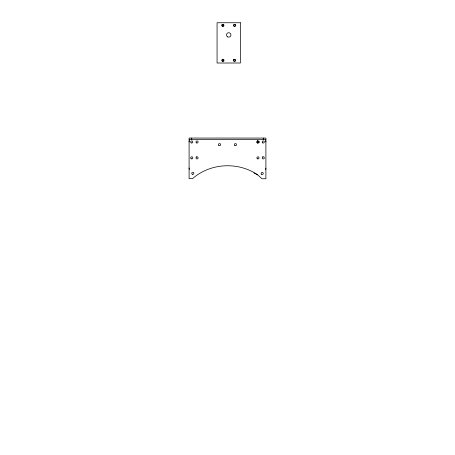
<?xml version="1.0" encoding="UTF-8"?>
<svg xmlns="http://www.w3.org/2000/svg" width="455" height="455" viewBox="0 0 455 455"><rect width="100%" height="100%" fill="white"/><g stroke="black" fill="none" stroke-linecap="round" stroke-linejoin="round"><path stroke-width="0.68" d="M259.009 142.023L259.014 141.983A1.058 1.058 0 0 0 257.428 141.061L257.729 140.959M257.2 141.255C255.443 144.736 261.983 141.977 257.593 140.987M196.514 156.952A1.058 1.058 0 0 1 198.101 157.874A1.058 1.058 0 0 1 196.514 158.789A1.058 1.058 0 0 1 196.514 156.952L196.77 156.85M257.467 141.05L257.428 141.067A1.058 1.058 0 0 0 257.428 142.898L257.513 142.944M262.723 156.952A1.058 1.058 0 0 1 264.315 157.874A1.058 1.058 0 0 1 262.723 158.789A1.058 1.058 0 0 1 262.723 156.952L262.979 156.85M189.098 139.332L265.902 139.332M257.428 142.893L257.45 142.904A1.058 1.058 0 0 0 259.014 141.983L259.014 141.983M257.74 174.902C238.443 161.644 211.296 162.913 193.324 177.922L192.692 178.616L189.098 178.605L189.098 138.064L265.902 138.064L265.902 178.758L261.966 178.747L257.74 174.902L253.987 172.963M263.257 138.064L263.257 139.332M191.743 138.064L191.743 139.332M189.098 141.983A2.65 2.65 0 0 1 189.451 140.658M189.451 169.334A2.65 2.65 0 0 1 189.098 168.014M265.902 168.162A2.65 2.65 0 0 1 265.549 169.487M265.549 140.658A2.65 2.65 0 0 1 265.902 141.983M221.972 24.871L221.869 25.122A1.058 1.058 0 0 0 223.809 25.929L223.917 25.673A1.058 1.058 0 0 0 221.972 24.871M222.205 24.951L222.125 25.139A0.796 0.796 0 0 0 223.581 25.742L223.661 25.554A0.796 0.796 0 0 0 222.205 24.951M233.625 59.827L233.523 60.083A1.058 1.058 0 0 0 235.462 60.89L235.571 60.634A1.058 1.058 0 0 0 233.625 59.827M233.859 59.963L233.779 60.151A0.796 0.796 0 0 0 235.235 60.754L235.315 60.566A0.796 0.796 0 0 0 233.859 59.963M240.371 22.75L217.063 22.75L217.063 63.006L240.371 63.006L240.371 22.75M235.571 25.122L235.462 24.871A1.058 1.058 0 0 0 233.523 25.673L233.625 25.929A1.058 1.058 0 0 0 235.571 25.122M235.315 25.139L235.235 24.951A0.796 0.796 0 0 0 233.779 25.554L233.859 25.742A0.796 0.796 0 0 0 235.315 25.139M223.917 60.083L223.809 59.827A1.058 1.058 0 0 0 221.869 60.634L221.972 60.89A1.058 1.058 0 0 0 223.917 60.083M223.661 60.151L223.581 59.963A0.796 0.796 0 0 0 222.125 60.566L222.205 60.754A0.796 0.796 0 0 0 223.661 60.151M191.214 158.789A1.058 1.058 0 0 0 192.806 157.874A1.058 1.058 0 0 0 191.214 156.952A1.058 1.058 0 0 0 191.214 158.789M196.514 142.898A1.058 1.058 0 0 0 198.101 141.983A1.058 1.058 0 0 0 196.514 141.061A1.058 1.058 0 0 0 196.514 142.898M191.214 142.898A1.058 1.058 0 0 0 192.806 141.983A1.058 1.058 0 0 0 191.214 141.061A1.058 1.058 0 0 0 191.214 142.898M257.428 158.789A1.058 1.058 0 0 0 259.014 157.874A1.058 1.058 0 0 0 257.428 156.952A1.058 1.058 0 0 0 257.428 158.789M262.723 142.898A1.058 1.058 0 0 0 264.315 141.983A1.058 1.058 0 0 0 262.723 141.061A1.058 1.058 0 0 0 262.723 142.898M234.917 145.549A1.058 1.058 0 0 0 236.503 144.627A1.058 1.058 0 0 0 234.917 143.712A1.058 1.058 0 0 0 234.917 145.549M218.804 145.378A1.058 1.058 0 0 0 220.578 144.906A1.058 1.058 0 0 0 219.282 143.604A1.058 1.058 0 0 0 218.804 145.378M261.449 174.202A1.058 1.058 0 0 0 263.217 173.73A1.058 1.058 0 0 0 261.921 172.434A1.058 1.058 0 0 0 261.449 174.202M192.277 174.225A1.058 1.058 0 0 0 193.864 173.31A1.058 1.058 0 0 0 192.277 172.394A1.058 1.058 0 0 0 192.277 174.225M227.608 36.861A2.224 2.224 0 0 0 230.941 34.933A2.224 2.224 0 0 0 227.608 33.005A2.224 2.224 0 0 0 227.608 36.861"/></g></svg>
